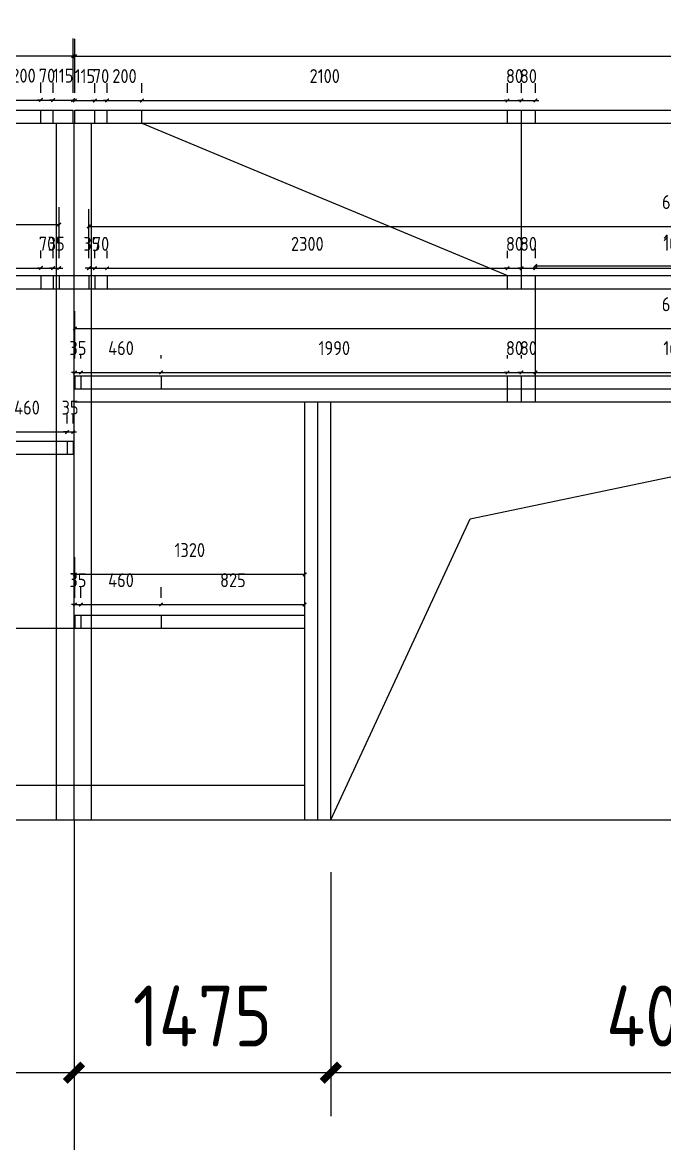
# Model space of a CAD drawing. Extents: x 533809 to 747315, y -17138 to 180511.
# Drawn here: x 576972 to 580660, y 67071 to 73509 of the extents above; entities that cross this region are included whole.
import ezdxf

# ---------------------------------------------------------------- set-up
doc = ezdxf.new("R2010")
doc.units = 0
doc.header["$LTSCALE"] = 1000
doc.header["$MEASUREMENT"] = 0
doc.layers.add('AXIS', color=3, linetype='Continuous')
doc.layers.add('DOTE', color=1, linetype='Continuous')
doc.styles.get("Standard").update_dxf_attribs({"font": 'gbenor.shx', "bigfont": 'gbcbig.shx'})
doc.dimstyles.get("Standard").update_dxf_attribs({"dimscale": 100, "dimtxt": 3.5, "dimasz": 1, "dimexe": 2.5, "dimexo": 3, "dimgap": 1.5, "dimtad": 1, "dimdec": 0, "dimzin": 0, "dimdsep": 46, "dimtxsty": 'Standard', "dimblk": 'ARCHTICK', "dimcen": 0.09, "dimadec": 0, "dimazin": 0, "dimtfac": 1, "dimtdec": 0, "dimtix": 1, "dimtmove": 2, "dimatfit": 3, "dimfxl": 1, "dimtolj": 1, "dimtzin": 0, "dimarcsym": 0})

# ---------------------------------------------------------------- blocks, each defined once
blk = doc.blocks.new('_ArchTick')
at = {"color": 0, "linetype": 'ByBlock', "const_width": 0.4}
blk.add_lwpolyline([(-0.5, -0.5), (0.5, 0.5)], dxfattribs=at)
blk = doc.blocks.new('*D2377')
at = {"layer": 'AXIS', "color": 3, "lineweight": -2}
for p, q in [((577267.9, 68630.3), (577267.9, 67228.9)), ((578742.9, 68630.3), (578742.9, 67228.9)), ((577267.9, 67478.9), (578742.9, 67478.9))]:
    blk.add_line(p, q, dxfattribs=at)
at = {"layer": 'Defpoints', "color": 0}
for p in [(577267.9, 68930.3), (578742.9, 68930.3), (578742.9, 67478.9)]:
    blk.add_point(p, dxfattribs=at)
at = {"layer": 'AXIS', "color": 3, "lineweight": -2, "xscale": 100, "yscale": 100, "zscale": 100, "rotation": 180}
blk.add_blockref('_ArchTick', (577267.9, 67478.9), dxfattribs=at)
at = {"layer": 'AXIS', "color": 3, "lineweight": -2, "xscale": 100, "yscale": 100, "zscale": 100}
blk.add_blockref('_ArchTick', (578742.9, 67478.9), dxfattribs=at)
at = {"layer": 'AXIS', "color": 0, "insert": (578005.4, 67803.9), "char_height": 350, "attachment_point": 5}
blk.add_mtext('\\A1;1475', dxfattribs=at)
blk = doc.blocks.new('*D2378')
at = {"layer": 'AXIS', "color": 3, "lineweight": -2}
for p, q in [((578742.9, 68630.3), (578742.9, 67228.9)), ((582742.9, 68630.3), (582742.9, 67228.9)), ((578742.9, 67478.9), (582742.9, 67478.9))]:
    blk.add_line(p, q, dxfattribs=at)
at = {"layer": 'Defpoints', "color": 0}
for p in [(578742.9, 68930.3), (582742.9, 68930.3), (582742.9, 67478.9)]:
    blk.add_point(p, dxfattribs=at)
at = {"layer": 'AXIS', "color": 3, "lineweight": -2, "xscale": 100, "yscale": 100, "zscale": 100, "rotation": 180}
blk.add_blockref('_ArchTick', (578742.9, 67478.9), dxfattribs=at)
at = {"layer": 'AXIS', "color": 3, "lineweight": -2, "xscale": 100, "yscale": 100, "zscale": 100}
blk.add_blockref('_ArchTick', (582742.9, 67478.9), dxfattribs=at)
at = {"layer": 'AXIS', "color": 0, "insert": (580742.9, 67803.9), "char_height": 350, "attachment_point": 5}
blk.add_mtext('\\A1;4000', dxfattribs=at)
blk = doc.blocks.new('*D2371')
at = {"layer": 'AXIS', "color": 3, "lineweight": -2}
for p, q in [((575717.9, 68630.3), (575717.9, 67228.9)), ((577267.9, 68630.3), (577267.9, 67228.9)), ((575717.9, 67478.9), (577267.9, 67478.9))]:
    blk.add_line(p, q, dxfattribs=at)
at = {"layer": 'Defpoints', "color": 0}
for p in [(575717.9, 68930.3), (577267.9, 68930.3), (577267.9, 67478.9)]:
    blk.add_point(p, dxfattribs=at)
at = {"layer": 'AXIS', "color": 3, "lineweight": -2, "xscale": 100, "yscale": 100, "zscale": 100, "rotation": 180}
blk.add_blockref('_ArchTick', (575717.9, 67478.9), dxfattribs=at)
at = {"layer": 'AXIS', "color": 3, "lineweight": -2, "xscale": 100, "yscale": 100, "zscale": 100}
blk.add_blockref('_ArchTick', (577267.9, 67478.9), dxfattribs=at)
at = {"layer": 'AXIS', "color": 0, "insert": (576492.9, 67803.9), "char_height": 350, "attachment_point": 5}
blk.add_mtext('\\A1;1550', dxfattribs=at)
blk = doc.blocks.new('*D2471')
at = {"color": 0, "lineweight": -2}
for p, q in [((576877.9, 73105.3), (576877.9, 73163.7)), ((577077.9, 73105.3), (577077.9, 73163.7)), ((576877.9, 73063.7), (576857.9, 73063.7)), ((576877.9, 73063.7), (577077.9, 73063.7)), ((577077.9, 73063.7), (577097.9, 73063.7))]:
    blk.add_line(p, q, dxfattribs=at)
at = {"layer": 'Defpoints', "color": 0}
for p in [(577077.9, 73063.7), (576877.9, 73005.3), (577077.9, 73005.3)]:
    blk.add_point(p, dxfattribs=at)
at = {"color": 0, "lineweight": -2, "xscale": 20, "yscale": 20, "zscale": 20}
blk.add_blockref('_ArchTick', (576877.9, 73063.7), dxfattribs=at)
at = {"color": 0, "lineweight": -2, "xscale": 20, "yscale": 20, "zscale": 20, "rotation": 180}
blk.add_blockref('_ArchTick', (577077.9, 73063.7), dxfattribs=at)
at = {"color": 0, "insert": (576977.9, 73203.7), "char_height": 80, "attachment_point": 5}
blk.add_mtext('\\A1;200', dxfattribs=at)
blk = doc.blocks.new('*D2472')
at = {"color": 0, "lineweight": -2}
for p, q in [((577077.9, 73105.3), (577077.9, 73163.7)), ((577147.9, 73105.3), (577147.9, 73163.7)), ((577077.9, 73063.7), (577057.9, 73063.7)), ((577077.9, 73063.7), (577147.9, 73063.7)), ((577147.9, 73063.7), (577167.9, 73063.7))]:
    blk.add_line(p, q, dxfattribs=at)
at = {"layer": 'Defpoints', "color": 0}
for p in [(577147.9, 73063.7), (577077.9, 73005.3), (577147.9, 73005.3)]:
    blk.add_point(p, dxfattribs=at)
at = {"color": 0, "lineweight": -2, "xscale": 20, "yscale": 20, "zscale": 20}
blk.add_blockref('_ArchTick', (577077.9, 73063.7), dxfattribs=at)
at = {"color": 0, "lineweight": -2, "xscale": 20, "yscale": 20, "zscale": 20, "rotation": 180}
blk.add_blockref('_ArchTick', (577147.9, 73063.7), dxfattribs=at)
at = {"color": 0, "insert": (577112.9, 73203.7), "char_height": 80, "attachment_point": 5}
blk.add_mtext('\\A1;70', dxfattribs=at)
blk = doc.blocks.new('*D2473')
at = {"color": 0, "lineweight": -2}
for p, q in [((577147.9, 73105.3), (577147.9, 73163.7)), ((577262.9, 73105.3), (577262.9, 73163.7)), ((577147.9, 73063.7), (577127.9, 73063.7)), ((577147.9, 73063.7), (577262.9, 73063.7)), ((577262.9, 73063.7), (577282.9, 73063.7))]:
    blk.add_line(p, q, dxfattribs=at)
at = {"layer": 'Defpoints', "color": 0}
for p in [(577262.9, 73063.7), (577147.9, 73005.3), (577262.9, 73005.3)]:
    blk.add_point(p, dxfattribs=at)
at = {"color": 0, "lineweight": -2, "xscale": 20, "yscale": 20, "zscale": 20}
blk.add_blockref('_ArchTick', (577147.9, 73063.7), dxfattribs=at)
at = {"color": 0, "lineweight": -2, "xscale": 20, "yscale": 20, "zscale": 20, "rotation": 180}
blk.add_blockref('_ArchTick', (577262.9, 73063.7), dxfattribs=at)
at = {"color": 0, "insert": (577205.4, 73203.7), "char_height": 80, "attachment_point": 5}
blk.add_mtext('\\A1;115', dxfattribs=at)
blk = doc.blocks.new('*D2474')
at = {"color": 0, "lineweight": -2}
for p, q in [((569172.9, 73105.3), (569172.9, 73416.8)), ((577262.9, 73105.3), (577262.9, 73416.8)), ((569172.9, 73316.8), (577262.9, 73316.8))]:
    blk.add_line(p, q, dxfattribs=at)
at = {"layer": 'Defpoints', "color": 0}
for p in [(577262.9, 73316.8), (569172.9, 73005.3), (577262.9, 73005.3)]:
    blk.add_point(p, dxfattribs=at)
at = {"color": 0, "lineweight": -2, "xscale": 20, "yscale": 20, "zscale": 20, "rotation": 180}
blk.add_blockref('_ArchTick', (569172.9, 73316.8), dxfattribs=at)
at = {"color": 0, "lineweight": -2, "xscale": 20, "yscale": 20, "zscale": 20}
blk.add_blockref('_ArchTick', (577262.9, 73316.8), dxfattribs=at)
at = {"color": 0, "insert": (573217.9, 73456.8), "char_height": 80, "attachment_point": 5}
blk.add_mtext('\\A1;8090', dxfattribs=at)
blk = doc.blocks.new('*D2483')
at = {"color": 0, "lineweight": -2}
for p, q in [((574477.9, 72155.3), (574477.9, 72198.9)), ((577077.9, 72155.3), (577077.9, 72198.9)), ((574477.9, 72098.9), (577077.9, 72098.9))]:
    blk.add_line(p, q, dxfattribs=at)
at = {"layer": 'Defpoints', "color": 0}
for p in [(574477.9, 72055.3), (577077.9, 72098.9), (577077.9, 72055.3)]:
    blk.add_point(p, dxfattribs=at)
at = {"color": 0, "lineweight": -2, "xscale": 20, "yscale": 20, "zscale": 20, "rotation": 180}
blk.add_blockref('_ArchTick', (574477.9, 72098.9), dxfattribs=at)
at = {"color": 0, "lineweight": -2, "xscale": 20, "yscale": 20, "zscale": 20}
blk.add_blockref('_ArchTick', (577077.9, 72098.9), dxfattribs=at)
at = {"color": 0, "insert": (575777.9, 72238.9), "char_height": 80, "attachment_point": 5}
blk.add_mtext('\\A1;2600', dxfattribs=at)
blk = doc.blocks.new('*D2484')
at = {"color": 0, "lineweight": -2}
for p, q in [((577077.9, 72155.3), (577077.9, 72198.9)), ((577147.9, 72155.3), (577147.9, 72198.9)), ((577077.9, 72098.9), (577057.9, 72098.9)), ((577077.9, 72098.9), (577147.9, 72098.9)), ((577147.9, 72098.9), (577167.9, 72098.9))]:
    blk.add_line(p, q, dxfattribs=at)
at = {"layer": 'Defpoints', "color": 0}
for p in [(577077.9, 72055.3), (577147.9, 72098.9), (577147.9, 72055.3)]:
    blk.add_point(p, dxfattribs=at)
at = {"color": 0, "lineweight": -2, "xscale": 20, "yscale": 20, "zscale": 20}
blk.add_blockref('_ArchTick', (577077.9, 72098.9), dxfattribs=at)
at = {"color": 0, "lineweight": -2, "xscale": 20, "yscale": 20, "zscale": 20, "rotation": 180}
blk.add_blockref('_ArchTick', (577147.9, 72098.9), dxfattribs=at)
at = {"color": 0, "insert": (577112.9, 72238.9), "char_height": 80, "attachment_point": 5}
blk.add_mtext('\\A1;70', dxfattribs=at)
blk = doc.blocks.new('*D2485')
at = {"color": 0, "lineweight": -2}
for p, q in [((577147.9, 72155.3), (577147.9, 72198.9)), ((577182.9, 72155.3), (577182.9, 72198.9)), ((577147.9, 72098.9), (577127.9, 72098.9)), ((577147.9, 72098.9), (577182.9, 72098.9)), ((577182.9, 72098.9), (577202.9, 72098.9))]:
    blk.add_line(p, q, dxfattribs=at)
at = {"layer": 'Defpoints', "color": 0}
for p in [(577147.9, 72055.3), (577182.9, 72098.9), (577182.9, 72055.3)]:
    blk.add_point(p, dxfattribs=at)
at = {"color": 0, "lineweight": -2, "xscale": 20, "yscale": 20, "zscale": 20}
blk.add_blockref('_ArchTick', (577147.9, 72098.9), dxfattribs=at)
at = {"color": 0, "lineweight": -2, "xscale": 20, "yscale": 20, "zscale": 20, "rotation": 180}
blk.add_blockref('_ArchTick', (577182.9, 72098.9), dxfattribs=at)
at = {"color": 0, "insert": (577165.4, 72238.9), "char_height": 80, "attachment_point": 5}
blk.add_mtext('\\A1;35', dxfattribs=at)
blk = doc.blocks.new('*D2486')
at = {"color": 0, "lineweight": -2}
for p, q in [((569252.9, 72155.3), (569252.9, 72448.5)), ((577182.9, 72155.3), (577182.9, 72448.5)), ((569252.9, 72348.5), (577182.9, 72348.5))]:
    blk.add_line(p, q, dxfattribs=at)
at = {"layer": 'Defpoints', "color": 0}
for p in [(577182.9, 72348.5), (569252.9, 72055.3), (577182.9, 72055.3)]:
    blk.add_point(p, dxfattribs=at)
at = {"color": 0, "lineweight": -2, "xscale": 20, "yscale": 20, "zscale": 20, "rotation": 180}
blk.add_blockref('_ArchTick', (569252.9, 72348.5), dxfattribs=at)
at = {"color": 0, "lineweight": -2, "xscale": 20, "yscale": 20, "zscale": 20}
blk.add_blockref('_ArchTick', (577182.9, 72348.5), dxfattribs=at)
at = {"color": 0, "insert": (573217.9, 72488.5), "char_height": 80, "attachment_point": 5}
blk.add_mtext('\\A1;7930', dxfattribs=at)
blk = doc.blocks.new('*D2496')
at = {"color": 0, "lineweight": -2}
for p, q in [((576767.9, 71205.3), (576767.9, 71257.6)), ((577227.9, 71205.3), (577227.9, 71257.6)), ((576767.9, 71157.6), (577227.9, 71157.6))]:
    blk.add_line(p, q, dxfattribs=at)
at = {"layer": 'Defpoints', "color": 0}
for p in [(577227.9, 71157.6), (576767.9, 71105.3), (577227.9, 71105.3)]:
    blk.add_point(p, dxfattribs=at)
at = {"color": 0, "lineweight": -2, "xscale": 20, "yscale": 20, "zscale": 20, "rotation": 180}
blk.add_blockref('_ArchTick', (576767.9, 71157.6), dxfattribs=at)
at = {"color": 0, "lineweight": -2, "xscale": 20, "yscale": 20, "zscale": 20}
blk.add_blockref('_ArchTick', (577227.9, 71157.6), dxfattribs=at)
at = {"color": 0, "insert": (576997.9, 71297.6), "char_height": 80, "attachment_point": 5}
blk.add_mtext('\\A1;460', dxfattribs=at)
blk = doc.blocks.new('*D2497')
at = {"color": 0, "lineweight": -2}
for p, q in [((577227.9, 71205.3), (577227.9, 71257.6)), ((577262.9, 71205.3), (577262.9, 71257.6)), ((577227.9, 71157.6), (577207.9, 71157.6)), ((577227.9, 71157.6), (577262.9, 71157.6)), ((577262.9, 71157.6), (577282.9, 71157.6))]:
    blk.add_line(p, q, dxfattribs=at)
at = {"layer": 'Defpoints', "color": 0}
for p in [(577262.9, 71157.6), (577227.9, 71105.3), (577262.9, 71105.3)]:
    blk.add_point(p, dxfattribs=at)
at = {"color": 0, "lineweight": -2, "xscale": 20, "yscale": 20, "zscale": 20}
blk.add_blockref('_ArchTick', (577227.9, 71157.6), dxfattribs=at)
at = {"color": 0, "lineweight": -2, "xscale": 20, "yscale": 20, "zscale": 20, "rotation": 180}
blk.add_blockref('_ArchTick', (577262.9, 71157.6), dxfattribs=at)
at = {"color": 0, "insert": (577245.4, 71297.6), "char_height": 80, "attachment_point": 5}
blk.add_mtext('\\A1;35', dxfattribs=at)
blk = doc.blocks.new('*D2500')
at = {"color": 0, "lineweight": -2}
for p, q in [((577272.9, 73105.3), (577272.9, 73161.2)), ((577387.9, 73105.3), (577387.9, 73161.2)), ((577272.9, 73061.2), (577252.9, 73061.2)), ((577272.9, 73061.2), (577387.9, 73061.2)), ((577387.9, 73061.2), (577407.9, 73061.2))]:
    blk.add_line(p, q, dxfattribs=at)
at = {"layer": 'Defpoints', "color": 0}
for p in [(577387.9, 73061.2), (577272.9, 73005.3), (577387.9, 73005.3)]:
    blk.add_point(p, dxfattribs=at)
at = {"color": 0, "lineweight": -2, "xscale": 20, "yscale": 20, "zscale": 20}
blk.add_blockref('_ArchTick', (577272.9, 73061.2), dxfattribs=at)
at = {"color": 0, "lineweight": -2, "xscale": 20, "yscale": 20, "zscale": 20, "rotation": 180}
blk.add_blockref('_ArchTick', (577387.9, 73061.2), dxfattribs=at)
at = {"color": 0, "insert": (577330.4, 73201.2), "char_height": 80, "attachment_point": 5}
blk.add_mtext('\\A1;115', dxfattribs=at)
blk = doc.blocks.new('*D2501')
at = {"color": 0, "lineweight": -2}
for p, q in [((577387.9, 73105.3), (577387.9, 73161.2)), ((577457.9, 73105.3), (577457.9, 73161.2)), ((577387.9, 73061.2), (577367.9, 73061.2)), ((577387.9, 73061.2), (577457.9, 73061.2)), ((577457.9, 73061.2), (577477.9, 73061.2))]:
    blk.add_line(p, q, dxfattribs=at)
at = {"layer": 'Defpoints', "color": 0}
for p in [(577457.9, 73061.2), (577387.9, 73005.3), (577457.9, 73005.3)]:
    blk.add_point(p, dxfattribs=at)
at = {"color": 0, "lineweight": -2, "xscale": 20, "yscale": 20, "zscale": 20}
blk.add_blockref('_ArchTick', (577387.9, 73061.2), dxfattribs=at)
at = {"color": 0, "lineweight": -2, "xscale": 20, "yscale": 20, "zscale": 20, "rotation": 180}
blk.add_blockref('_ArchTick', (577457.9, 73061.2), dxfattribs=at)
at = {"color": 0, "insert": (577422.9, 73201.2), "char_height": 80, "attachment_point": 5}
blk.add_mtext('\\A1;70', dxfattribs=at)
blk = doc.blocks.new('*D2502')
at = {"color": 0, "lineweight": -2}
for p, q in [((577457.9, 73105.3), (577457.9, 73161.2)), ((577657.9, 73105.3), (577657.9, 73161.2)), ((577457.9, 73061.2), (577437.9, 73061.2)), ((577457.9, 73061.2), (577657.9, 73061.2)), ((577657.9, 73061.2), (577677.9, 73061.2))]:
    blk.add_line(p, q, dxfattribs=at)
at = {"layer": 'Defpoints', "color": 0}
for p in [(577657.9, 73061.2), (577457.9, 73005.3), (577657.9, 73005.3)]:
    blk.add_point(p, dxfattribs=at)
at = {"color": 0, "lineweight": -2, "xscale": 20, "yscale": 20, "zscale": 20}
blk.add_blockref('_ArchTick', (577457.9, 73061.2), dxfattribs=at)
at = {"color": 0, "lineweight": -2, "xscale": 20, "yscale": 20, "zscale": 20, "rotation": 180}
blk.add_blockref('_ArchTick', (577657.9, 73061.2), dxfattribs=at)
at = {"color": 0, "insert": (577557.9, 73201.2), "char_height": 80, "attachment_point": 5}
blk.add_mtext('\\A1;200', dxfattribs=at)
blk = doc.blocks.new('*D2503')
at = {"color": 0, "lineweight": -2}
for p, q in [((577657.9, 73105.3), (577657.9, 73161.2)), ((579757.9, 73105.3), (579757.9, 73161.2)), ((577657.9, 73061.2), (579757.9, 73061.2))]:
    blk.add_line(p, q, dxfattribs=at)
at = {"layer": 'Defpoints', "color": 0}
for p in [(579757.9, 73061.2), (577657.9, 73005.3), (579757.9, 73005.3)]:
    blk.add_point(p, dxfattribs=at)
at = {"color": 0, "lineweight": -2, "xscale": 20, "yscale": 20, "zscale": 20, "rotation": 180}
blk.add_blockref('_ArchTick', (577657.9, 73061.2), dxfattribs=at)
at = {"color": 0, "lineweight": -2, "xscale": 20, "yscale": 20, "zscale": 20}
blk.add_blockref('_ArchTick', (579757.9, 73061.2), dxfattribs=at)
at = {"color": 0, "insert": (578707.9, 73201.2), "char_height": 80, "attachment_point": 5}
blk.add_mtext('\\A1;2100', dxfattribs=at)
blk = doc.blocks.new('*D2504')
at = {"color": 0, "lineweight": -2}
for p, q in [((579757.9, 73105.3), (579757.9, 73161.2)), ((579837.9, 73105.3), (579837.9, 73161.2)), ((579757.9, 73061.2), (579737.9, 73061.2)), ((579757.9, 73061.2), (579837.9, 73061.2)), ((579837.9, 73061.2), (579857.9, 73061.2))]:
    blk.add_line(p, q, dxfattribs=at)
at = {"layer": 'Defpoints', "color": 0}
for p in [(579837.9, 73061.2), (579757.9, 73005.3), (579837.9, 73005.3)]:
    blk.add_point(p, dxfattribs=at)
at = {"color": 0, "lineweight": -2, "xscale": 20, "yscale": 20, "zscale": 20}
blk.add_blockref('_ArchTick', (579757.9, 73061.2), dxfattribs=at)
at = {"color": 0, "lineweight": -2, "xscale": 20, "yscale": 20, "zscale": 20, "rotation": 180}
blk.add_blockref('_ArchTick', (579837.9, 73061.2), dxfattribs=at)
at = {"color": 0, "insert": (579797.9, 73201.2), "char_height": 80, "attachment_point": 5}
blk.add_mtext('\\A1;80', dxfattribs=at)
blk = doc.blocks.new('*D2505')
at = {"color": 0, "lineweight": -2}
for p, q in [((579837.9, 73105.3), (579837.9, 73161.2)), ((579917.9, 73105.3), (579917.9, 73161.2)), ((579837.9, 73061.2), (579817.9, 73061.2)), ((579837.9, 73061.2), (579917.9, 73061.2)), ((579917.9, 73061.2), (579937.9, 73061.2))]:
    blk.add_line(p, q, dxfattribs=at)
at = {"layer": 'Defpoints', "color": 0}
for p in [(579917.9, 73061.2), (579837.9, 73005.3), (579917.9, 73005.3)]:
    blk.add_point(p, dxfattribs=at)
at = {"color": 0, "lineweight": -2, "xscale": 20, "yscale": 20, "zscale": 20}
blk.add_blockref('_ArchTick', (579837.9, 73061.2), dxfattribs=at)
at = {"color": 0, "lineweight": -2, "xscale": 20, "yscale": 20, "zscale": 20, "rotation": 180}
blk.add_blockref('_ArchTick', (579917.9, 73061.2), dxfattribs=at)
at = {"color": 0, "insert": (579877.9, 73201.2), "char_height": 80, "attachment_point": 5}
blk.add_mtext('\\A1;80', dxfattribs=at)
blk = doc.blocks.new('*D2506')
at = {"color": 0, "lineweight": -2}
for p, q in [((581567.9, 72905.3), (581567.9, 72011.2)), ((579917.9, 72155.3), (579917.9, 72211.2)), ((579917.9, 72111.2), (581567.9, 72111.2))]:
    blk.add_line(p, q, dxfattribs=at)
at = {"layer": 'Defpoints', "color": 0}
for p in [(581567.9, 73005.3), (581567.9, 72111.2), (579917.9, 72055.3)]:
    blk.add_point(p, dxfattribs=at)
at = {"color": 0, "lineweight": -2, "xscale": 20, "yscale": 20, "zscale": 20, "rotation": 180}
blk.add_blockref('_ArchTick', (579917.9, 72111.2), dxfattribs=at)
at = {"color": 0, "lineweight": -2, "xscale": 20, "yscale": 20, "zscale": 20}
blk.add_blockref('_ArchTick', (581567.9, 72111.2), dxfattribs=at)
at = {"color": 0, "insert": (580742.9, 72251.2), "char_height": 80, "attachment_point": 5}
blk.add_mtext('\\A1;1650', dxfattribs=at)
blk = doc.blocks.new('*D2513')
at = {"color": 0, "lineweight": -2}
for p, q in [((577272.9, 73105.3), (577272.9, 73414.9)), ((584317.9, 73105.3), (584317.9, 73414.9)), ((577272.9, 73314.9), (584317.9, 73314.9))]:
    blk.add_line(p, q, dxfattribs=at)
at = {"layer": 'Defpoints', "color": 0}
for p in [(584317.9, 73314.9), (577272.9, 73005.3), (584317.9, 73005.3)]:
    blk.add_point(p, dxfattribs=at)
at = {"color": 0, "lineweight": -2, "xscale": 20, "yscale": 20, "zscale": 20, "rotation": 180}
blk.add_blockref('_ArchTick', (577272.9, 73314.9), dxfattribs=at)
at = {"color": 0, "lineweight": -2, "xscale": 20, "yscale": 20, "zscale": 20}
blk.add_blockref('_ArchTick', (584317.9, 73314.9), dxfattribs=at)
at = {"color": 0, "insert": (580795.4, 73454.9), "char_height": 80, "attachment_point": 5}
blk.add_mtext('\\A1;7045', dxfattribs=at)
blk = doc.blocks.new('*D2514')
at = {"color": 0, "lineweight": -2}
for p, q in [((577352.9, 72155.3), (577352.9, 72197.7)), ((577387.9, 72155.3), (577387.9, 72197.7)), ((577352.9, 72097.7), (577332.9, 72097.7)), ((577352.9, 72097.7), (577387.9, 72097.7)), ((577387.9, 72097.7), (577407.9, 72097.7))]:
    blk.add_line(p, q, dxfattribs=at)
at = {"layer": 'Defpoints', "color": 0}
for p in [(577352.9, 72055.3), (577387.9, 72097.7), (577387.9, 72055.3)]:
    blk.add_point(p, dxfattribs=at)
at = {"color": 0, "lineweight": -2, "xscale": 20, "yscale": 20, "zscale": 20}
blk.add_blockref('_ArchTick', (577352.9, 72097.7), dxfattribs=at)
at = {"color": 0, "lineweight": -2, "xscale": 20, "yscale": 20, "zscale": 20, "rotation": 180}
blk.add_blockref('_ArchTick', (577387.9, 72097.7), dxfattribs=at)
at = {"color": 0, "insert": (577370.4, 72237.7), "char_height": 80, "attachment_point": 5}
blk.add_mtext('\\A1;35', dxfattribs=at)
blk = doc.blocks.new('*D2515')
at = {"color": 0, "lineweight": -2}
for p, q in [((577387.9, 72155.3), (577387.9, 72197.7)), ((577457.9, 72155.3), (577457.9, 72197.7)), ((577387.9, 72097.7), (577367.9, 72097.7)), ((577387.9, 72097.7), (577457.9, 72097.7)), ((577457.9, 72097.7), (577477.9, 72097.7))]:
    blk.add_line(p, q, dxfattribs=at)
at = {"layer": 'Defpoints', "color": 0}
for p in [(577387.9, 72055.3), (577457.9, 72097.7), (577457.9, 72055.3)]:
    blk.add_point(p, dxfattribs=at)
at = {"color": 0, "lineweight": -2, "xscale": 20, "yscale": 20, "zscale": 20}
blk.add_blockref('_ArchTick', (577387.9, 72097.7), dxfattribs=at)
at = {"color": 0, "lineweight": -2, "xscale": 20, "yscale": 20, "zscale": 20, "rotation": 180}
blk.add_blockref('_ArchTick', (577457.9, 72097.7), dxfattribs=at)
at = {"color": 0, "insert": (577422.9, 72237.7), "char_height": 80, "attachment_point": 5}
blk.add_mtext('\\A1;70', dxfattribs=at)
blk = doc.blocks.new('*D2516')
at = {"color": 0, "lineweight": -2}
for p, q in [((577457.9, 72155.3), (577457.9, 72197.7)), ((579757.9, 72155.3), (579757.9, 72197.7)), ((577457.9, 72097.7), (579757.9, 72097.7))]:
    blk.add_line(p, q, dxfattribs=at)
at = {"layer": 'Defpoints', "color": 0}
for p in [(577457.9, 72055.3), (579757.9, 72097.7), (579757.9, 72055.3)]:
    blk.add_point(p, dxfattribs=at)
at = {"color": 0, "lineweight": -2, "xscale": 20, "yscale": 20, "zscale": 20, "rotation": 180}
blk.add_blockref('_ArchTick', (577457.9, 72097.7), dxfattribs=at)
at = {"color": 0, "lineweight": -2, "xscale": 20, "yscale": 20, "zscale": 20}
blk.add_blockref('_ArchTick', (579757.9, 72097.7), dxfattribs=at)
at = {"color": 0, "insert": (578607.9, 72237.7), "char_height": 80, "attachment_point": 5}
blk.add_mtext('\\A1;2300', dxfattribs=at)
blk = doc.blocks.new('*D2517')
at = {"color": 0, "lineweight": -2}
for p, q in [((579757.9, 72155.3), (579757.9, 72197.7)), ((579837.9, 72155.3), (579837.9, 72197.7)), ((579757.9, 72097.7), (579737.9, 72097.7)), ((579757.9, 72097.7), (579837.9, 72097.7)), ((579837.9, 72097.7), (579857.9, 72097.7))]:
    blk.add_line(p, q, dxfattribs=at)
at = {"layer": 'Defpoints', "color": 0}
for p in [(579757.9, 72055.3), (579837.9, 72097.7), (579837.9, 72055.3)]:
    blk.add_point(p, dxfattribs=at)
at = {"color": 0, "lineweight": -2, "xscale": 20, "yscale": 20, "zscale": 20}
blk.add_blockref('_ArchTick', (579757.9, 72097.7), dxfattribs=at)
at = {"color": 0, "lineweight": -2, "xscale": 20, "yscale": 20, "zscale": 20, "rotation": 180}
blk.add_blockref('_ArchTick', (579837.9, 72097.7), dxfattribs=at)
at = {"color": 0, "insert": (579797.9, 72237.7), "char_height": 80, "attachment_point": 5}
blk.add_mtext('\\A1;80', dxfattribs=at)
blk = doc.blocks.new('*D2518')
at = {"color": 0, "lineweight": -2}
for p, q in [((579837.9, 72155.3), (579837.9, 72197.7)), ((579917.9, 72155.3), (579917.9, 72197.7)), ((579837.9, 72097.7), (579817.9, 72097.7)), ((579837.9, 72097.7), (579917.9, 72097.7)), ((579917.9, 72097.7), (579937.9, 72097.7))]:
    blk.add_line(p, q, dxfattribs=at)
at = {"layer": 'Defpoints', "color": 0}
for p in [(579837.9, 72055.3), (579917.9, 72097.7), (579917.9, 72055.3)]:
    blk.add_point(p, dxfattribs=at)
at = {"color": 0, "lineweight": -2, "xscale": 20, "yscale": 20, "zscale": 20}
blk.add_blockref('_ArchTick', (579837.9, 72097.7), dxfattribs=at)
at = {"color": 0, "lineweight": -2, "xscale": 20, "yscale": 20, "zscale": 20, "rotation": 180}
blk.add_blockref('_ArchTick', (579917.9, 72097.7), dxfattribs=at)
at = {"color": 0, "insert": (579877.9, 72237.7), "char_height": 80, "attachment_point": 5}
blk.add_mtext('\\A1;80', dxfattribs=at)
blk = doc.blocks.new('*D2519')
at = {"color": 0, "lineweight": -2}
for p, q in [((579917.9, 72155.3), (579917.9, 72197.7)), ((581567.9, 72155.3), (581567.9, 72197.7)), ((579917.9, 72097.7), (581567.9, 72097.7))]:
    blk.add_line(p, q, dxfattribs=at)
at = {"layer": 'Defpoints', "color": 0}
for p in [(579917.9, 72055.3), (581567.9, 72097.7), (581567.9, 72055.3)]:
    blk.add_point(p, dxfattribs=at)
at = {"color": 0, "lineweight": -2, "xscale": 20, "yscale": 20, "zscale": 20, "rotation": 180}
blk.add_blockref('_ArchTick', (579917.9, 72097.7), dxfattribs=at)
at = {"color": 0, "lineweight": -2, "xscale": 20, "yscale": 20, "zscale": 20}
blk.add_blockref('_ArchTick', (581567.9, 72097.7), dxfattribs=at)
at = {"color": 0, "insert": (580742.9, 72237.7), "char_height": 80, "attachment_point": 5}
blk.add_mtext('\\A1;1650', dxfattribs=at)
blk = doc.blocks.new('*D2525')
at = {"color": 0, "lineweight": -2}
for p, q in [((577272.9, 71580.3), (577272.9, 71599.3)), ((577307.9, 71580.3), (577307.9, 71599.3)), ((577272.9, 71499.3), (577252.9, 71499.3)), ((577272.9, 71499.3), (577307.9, 71499.3)), ((577307.9, 71499.3), (577327.9, 71499.3))]:
    blk.add_line(p, q, dxfattribs=at)
at = {"layer": 'Defpoints', "color": 0}
for p in [(577272.9, 71480.3), (577307.9, 71499.3), (577307.9, 71480.3)]:
    blk.add_point(p, dxfattribs=at)
at = {"color": 0, "lineweight": -2, "xscale": 20, "yscale": 20, "zscale": 20}
blk.add_blockref('_ArchTick', (577272.9, 71499.3), dxfattribs=at)
at = {"color": 0, "lineweight": -2, "xscale": 20, "yscale": 20, "zscale": 20, "rotation": 180}
blk.add_blockref('_ArchTick', (577307.9, 71499.3), dxfattribs=at)
at = {"color": 0, "insert": (577290.4, 71639.3), "char_height": 80, "attachment_point": 5}
blk.add_mtext('\\A1;35', dxfattribs=at)
blk = doc.blocks.new('*D2526')
at = {"color": 0, "lineweight": -2}
for p, q in [((577767.9, 71580.3), (577767.9, 71599.3)), ((579757.9, 71580.3), (579757.9, 71599.3)), ((577767.9, 71499.3), (579757.9, 71499.3))]:
    blk.add_line(p, q, dxfattribs=at)
at = {"layer": 'Defpoints', "color": 0}
for p in [(577767.9, 71480.3), (579757.9, 71499.3), (579757.9, 71480.3)]:
    blk.add_point(p, dxfattribs=at)
at = {"color": 0, "lineweight": -2, "xscale": 20, "yscale": 20, "zscale": 20, "rotation": 180}
blk.add_blockref('_ArchTick', (577767.9, 71499.3), dxfattribs=at)
at = {"color": 0, "lineweight": -2, "xscale": 20, "yscale": 20, "zscale": 20}
blk.add_blockref('_ArchTick', (579757.9, 71499.3), dxfattribs=at)
at = {"color": 0, "insert": (578762.9, 71639.3), "char_height": 80, "attachment_point": 5}
blk.add_mtext('\\A1;1990', dxfattribs=at)
blk = doc.blocks.new('*D2527')
at = {"color": 0, "lineweight": -2}
for p, q in [((579757.9, 71580.3), (579757.9, 71599.3)), ((579837.9, 71580.3), (579837.9, 71599.3)), ((579757.9, 71499.3), (579737.9, 71499.3)), ((579757.9, 71499.3), (579837.9, 71499.3)), ((579837.9, 71499.3), (579857.9, 71499.3))]:
    blk.add_line(p, q, dxfattribs=at)
at = {"layer": 'Defpoints', "color": 0}
for p in [(579757.9, 71480.3), (579837.9, 71499.3), (579837.9, 71480.3)]:
    blk.add_point(p, dxfattribs=at)
at = {"color": 0, "lineweight": -2, "xscale": 20, "yscale": 20, "zscale": 20}
blk.add_blockref('_ArchTick', (579757.9, 71499.3), dxfattribs=at)
at = {"color": 0, "lineweight": -2, "xscale": 20, "yscale": 20, "zscale": 20, "rotation": 180}
blk.add_blockref('_ArchTick', (579837.9, 71499.3), dxfattribs=at)
at = {"color": 0, "insert": (579797.9, 71639.3), "char_height": 80, "attachment_point": 5}
blk.add_mtext('\\A1;80', dxfattribs=at)
blk = doc.blocks.new('*D2528')
at = {"color": 0, "lineweight": -2}
for p, q in [((579837.9, 71580.3), (579837.9, 71599.3)), ((579917.9, 71580.3), (579917.9, 71599.3)), ((579837.9, 71499.3), (579817.9, 71499.3)), ((579837.9, 71499.3), (579917.9, 71499.3)), ((579917.9, 71499.3), (579937.9, 71499.3))]:
    blk.add_line(p, q, dxfattribs=at)
at = {"layer": 'Defpoints', "color": 0}
for p in [(579837.9, 71480.3), (579917.9, 71499.3), (579917.9, 71480.3)]:
    blk.add_point(p, dxfattribs=at)
at = {"color": 0, "lineweight": -2, "xscale": 20, "yscale": 20, "zscale": 20}
blk.add_blockref('_ArchTick', (579837.9, 71499.3), dxfattribs=at)
at = {"color": 0, "lineweight": -2, "xscale": 20, "yscale": 20, "zscale": 20, "rotation": 180}
blk.add_blockref('_ArchTick', (579917.9, 71499.3), dxfattribs=at)
at = {"color": 0, "insert": (579877.9, 71639.3), "char_height": 80, "attachment_point": 5}
blk.add_mtext('\\A1;80', dxfattribs=at)
blk = doc.blocks.new('*D2529')
at = {"color": 0, "lineweight": -2}
for p, q in [((579917.9, 71580.3), (579917.9, 71599.3)), ((581567.9, 71580.3), (581567.9, 71599.3)), ((579917.9, 71499.3), (581567.9, 71499.3))]:
    blk.add_line(p, q, dxfattribs=at)
at = {"layer": 'Defpoints', "color": 0}
for p in [(579917.9, 71480.3), (581567.9, 71499.3), (581567.9, 71480.3)]:
    blk.add_point(p, dxfattribs=at)
at = {"color": 0, "lineweight": -2, "xscale": 20, "yscale": 20, "zscale": 20, "rotation": 180}
blk.add_blockref('_ArchTick', (579917.9, 71499.3), dxfattribs=at)
at = {"color": 0, "lineweight": -2, "xscale": 20, "yscale": 20, "zscale": 20}
blk.add_blockref('_ArchTick', (581567.9, 71499.3), dxfattribs=at)
at = {"color": 0, "insert": (580742.9, 71639.3), "char_height": 80, "attachment_point": 5}
blk.add_mtext('\\A1;1650', dxfattribs=at)
blk = doc.blocks.new('*D2535')
at = {"color": 0, "lineweight": -2}
for p, q in [((577307.9, 71580.3), (577307.9, 71599.3)), ((577767.9, 71580.3), (577767.9, 71599.3)), ((577307.9, 71499.3), (577767.9, 71499.3))]:
    blk.add_line(p, q, dxfattribs=at)
at = {"layer": 'Defpoints', "color": 0}
for p in [(577307.9, 71480.3), (577767.9, 71499.3), (577767.9, 71480.3)]:
    blk.add_point(p, dxfattribs=at)
at = {"color": 0, "lineweight": -2, "xscale": 20, "yscale": 20, "zscale": 20, "rotation": 180}
blk.add_blockref('_ArchTick', (577307.9, 71499.3), dxfattribs=at)
at = {"color": 0, "lineweight": -2, "xscale": 20, "yscale": 20, "zscale": 20}
blk.add_blockref('_ArchTick', (577767.9, 71499.3), dxfattribs=at)
at = {"color": 0, "insert": (577537.9, 71639.3), "char_height": 80, "attachment_point": 5}
blk.add_mtext('\\A1;460', dxfattribs=at)
blk = doc.blocks.new('*D2950')
at = {"color": 0, "lineweight": -2}
for p, q in [((577272.9, 71580.3), (577272.9, 71850.9)), ((584212.9, 71580.3), (584212.9, 71850.9)), ((577272.9, 71750.9), (584212.9, 71750.9))]:
    blk.add_line(p, q, dxfattribs=at)
at = {"layer": 'Defpoints', "color": 0}
for p in [(584212.9, 71750.9), (577272.9, 71480.3), (584212.9, 71480.3)]:
    blk.add_point(p, dxfattribs=at)
at = {"color": 0, "lineweight": -2, "xscale": 20, "yscale": 20, "zscale": 20, "rotation": 180}
blk.add_blockref('_ArchTick', (577272.9, 71750.9), dxfattribs=at)
at = {"color": 0, "lineweight": -2, "xscale": 20, "yscale": 20, "zscale": 20}
blk.add_blockref('_ArchTick', (584212.9, 71750.9), dxfattribs=at)
at = {"color": 0, "insert": (580742.9, 71890.9), "char_height": 80, "attachment_point": 5}
blk.add_mtext('\\A1;6940', dxfattribs=at)
blk = doc.blocks.new('*D2951')
at = {"color": 0, "lineweight": -2}
for p, q in [((577352.9, 72155.3), (577352.9, 72437.8)), ((584132.9, 72155.3), (584132.9, 72437.8)), ((577352.9, 72337.8), (584132.9, 72337.8))]:
    blk.add_line(p, q, dxfattribs=at)
at = {"layer": 'Defpoints', "color": 0}
for p in [(584132.9, 72337.8), (577352.9, 72055.3), (584132.9, 72055.3)]:
    blk.add_point(p, dxfattribs=at)
at = {"color": 0, "lineweight": -2, "xscale": 20, "yscale": 20, "zscale": 20, "rotation": 180}
blk.add_blockref('_ArchTick', (577352.9, 72337.8), dxfattribs=at)
at = {"color": 0, "lineweight": -2, "xscale": 20, "yscale": 20, "zscale": 20}
blk.add_blockref('_ArchTick', (584132.9, 72337.8), dxfattribs=at)
at = {"color": 0, "insert": (580742.9, 72477.8), "char_height": 80, "attachment_point": 5}
blk.add_mtext('\\A1;6780', dxfattribs=at)
blk = doc.blocks.new('*D2953')
at = {"color": 0, "lineweight": -2}
for p, q in [((577272.9, 70205.3), (577272.9, 70439.4)), ((578592.9, 70205.3), (578592.9, 70439.4)), ((578592.9, 70339.4), (577272.9, 70339.4))]:
    blk.add_line(p, q, dxfattribs=at)
at = {"layer": 'Defpoints', "color": 0}
for p in [(577272.9, 70339.4), (577272.9, 70105.3), (578592.9, 70105.3)]:
    blk.add_point(p, dxfattribs=at)
at = {"color": 0, "lineweight": -2, "xscale": 20, "yscale": 20, "zscale": 20, "rotation": 180}
blk.add_blockref('_ArchTick', (577272.9, 70339.4), dxfattribs=at)
at = {"color": 0, "lineweight": -2, "xscale": 20, "yscale": 20, "zscale": 20}
blk.add_blockref('_ArchTick', (578592.9, 70339.4), dxfattribs=at)
at = {"color": 0, "insert": (577932.9, 70479.4), "char_height": 80, "attachment_point": 5}
blk.add_mtext('\\A1;1320', dxfattribs=at)
blk = doc.blocks.new('*D2960')
at = {"color": 0, "lineweight": -2}
for p, q in [((577272.9, 70205.3), (577272.9, 70266.6)), ((577307.9, 70205.3), (577307.9, 70266.6)), ((577272.9, 70166.6), (577252.9, 70166.6)), ((577272.9, 70166.6), (577307.9, 70166.6)), ((577307.9, 70166.6), (577327.9, 70166.6))]:
    blk.add_line(p, q, dxfattribs=at)
at = {"layer": 'Defpoints', "color": 0}
for p in [(577307.9, 70166.6), (577272.9, 70105.3), (577307.9, 70105.3)]:
    blk.add_point(p, dxfattribs=at)
at = {"color": 0, "lineweight": -2, "xscale": 20, "yscale": 20, "zscale": 20}
blk.add_blockref('_ArchTick', (577272.9, 70166.6), dxfattribs=at)
at = {"color": 0, "lineweight": -2, "xscale": 20, "yscale": 20, "zscale": 20, "rotation": 180}
blk.add_blockref('_ArchTick', (577307.9, 70166.6), dxfattribs=at)
at = {"color": 0, "insert": (577290.4, 70306.6), "char_height": 80, "attachment_point": 5}
blk.add_mtext('\\A1;35', dxfattribs=at)
blk = doc.blocks.new('*D2961')
at = {"color": 0, "lineweight": -2}
for p, q in [((577307.9, 70205.3), (577307.9, 70266.6)), ((577767.9, 70205.3), (577767.9, 70266.6)), ((577307.9, 70166.6), (577767.9, 70166.6))]:
    blk.add_line(p, q, dxfattribs=at)
at = {"layer": 'Defpoints', "color": 0}
for p in [(577767.9, 70166.6), (577307.9, 70105.3), (577767.9, 70105.3)]:
    blk.add_point(p, dxfattribs=at)
at = {"color": 0, "lineweight": -2, "xscale": 20, "yscale": 20, "zscale": 20, "rotation": 180}
blk.add_blockref('_ArchTick', (577307.9, 70166.6), dxfattribs=at)
at = {"color": 0, "lineweight": -2, "xscale": 20, "yscale": 20, "zscale": 20}
blk.add_blockref('_ArchTick', (577767.9, 70166.6), dxfattribs=at)
at = {"color": 0, "insert": (577537.9, 70306.6), "char_height": 80, "attachment_point": 5}
blk.add_mtext('\\A1;460', dxfattribs=at)
blk = doc.blocks.new('*D2962')
at = {"color": 0, "lineweight": -2}
for p, q in [((577767.9, 70205.3), (577767.9, 70266.6)), ((578592.9, 70205.3), (578592.9, 70266.6)), ((577767.9, 70166.6), (578592.9, 70166.6))]:
    blk.add_line(p, q, dxfattribs=at)
at = {"layer": 'Defpoints', "color": 0}
for p in [(578592.9, 70166.6), (577767.9, 70105.3), (578592.9, 70105.3)]:
    blk.add_point(p, dxfattribs=at)
at = {"color": 0, "lineweight": -2, "xscale": 20, "yscale": 20, "zscale": 20, "rotation": 180}
blk.add_blockref('_ArchTick', (577767.9, 70166.6), dxfattribs=at)
at = {"color": 0, "lineweight": -2, "xscale": 20, "yscale": 20, "zscale": 20}
blk.add_blockref('_ArchTick', (578592.9, 70166.6), dxfattribs=at)
at = {"color": 0, "insert": (578180.4, 70306.6), "char_height": 80, "attachment_point": 5}
blk.add_mtext('\\A1;825', dxfattribs=at)

msp = doc.modelspace()

# ---------------------------------------------------------------- linework, layer by layer
for p, q in [((569172.9, 73005.3), (577262.9, 73005.3)), ((577272.9, 73005.3), (584317.9, 73005.3)), ((556917.9, 72930.3), (584317.9, 72930.3)), ((556917.9, 72055.3), (584317.9, 72055.3)), ((556917.9, 71980.3), (584317.9, 71980.3)), ((577272.9, 71480.3), (584212.9, 71480.3)), ((577267.9, 71405.3), (584317.9, 71405.3)), ((577267.9, 71330.3), (584317.9, 71330.3)), ((579543.7, 70658.7), (582742.9, 71330.3)), ((569172.9, 71105.3), (577262.9, 71105.3)), ((569172.9, 71030.3), (577262.9, 71030.3)), ((578742.9, 68930.3), (579543.7, 70658.7)), ((577272.9, 70105.3), (578592.9, 70105.3)), ((567267.9, 70030.3), (578592.9, 70030.3)), ((567267.9, 69130.3), (578592.9, 69130.3)), ((556917.9, 68930.3), (584317.9, 68930.3))]:
    msp.add_line(p, q)
at = {"color": 6}
for p, q in [((577077.9, 72930.3), (577077.9, 73005.3)), ((577147.9, 72930.3), (577147.9, 73005.3)), ((577262.9, 72930.3), (577262.9, 73005.3)), ((577272.9, 72930.3), (577272.9, 73005.3)), ((577387.9, 72930.3), (577387.9, 73005.3)), ((577457.9, 72930.3), (577457.9, 73005.3)), ((577657.9, 72930.3), (577657.9, 73005.3)), ((579757.9, 72930.3), (579757.9, 73005.3)), ((579837.9, 71980.3), (579837.9, 73005.3)), ((579917.9, 72930.3), (579917.9, 73005.3)), ((577657.9, 72930.3), (579757.9, 72055.3)), ((577077.9, 72055.3), (577077.9, 71980.3)), ((577147.9, 72055.3), (577147.9, 71980.3)), ((577182.9, 72055.3), (577182.9, 71980.3)), ((577352.9, 72055.3), (577352.9, 71980.3)), ((577387.9, 72055.3), (577387.9, 71980.3)), ((577457.9, 72055.3), (577457.9, 71980.3)), ((579757.9, 71980.3), (579757.9, 72055.3)), ((579917.9, 71330.3), (579917.9, 72055.3)), ((577272.9, 71480.3), (577272.9, 71405.3)), ((577307.9, 71480.3), (577307.9, 71405.3)), ((577767.9, 71480.3), (577767.9, 71405.3)), ((579757.9, 71330.3), (579757.9, 71480.3)), ((579837.9, 71330.3), (579837.9, 71480.3)), ((577227.9, 71105.3), (577227.9, 71030.3)), ((577262.9, 71105.3), (577262.9, 71030.3)), ((577272.9, 70105.3), (577272.9, 70030.3)), ((577307.9, 70105.3), (577307.9, 70030.3)), ((577767.9, 70105.3), (577767.9, 70030.3))]:
    msp.add_line(p, q, dxfattribs=at)
at = {"layer": 'AXIS'}
msp.add_line((577267.9, 68930.3), (577267.9, 64930.3), dxfattribs=at)
at = {"layer": 'DOTE', "color": 0}
for p, q in [((577167.9, 68930.3), (577167.9, 72930.3)), ((577367.9, 68930.3), (577367.9, 72930.3)), ((578592.9, 68930.3), (578592.9, 71330.3)), ((578667.9, 68930.3), (578667.9, 71330.3)), ((578742.9, 68930.3), (578742.9, 71330.3))]:
    msp.add_line(p, q, dxfattribs=at)
at = {"layer": 'DOTE'}
msp.add_line((577267.9, 68930.3), (577267.9, 72930.3), dxfattribs=at)

# ---------------------------------------------------------------- dimensions: what is measured, and where the dimension line sits
at = {"color": 6}
for p1, p2, distance, picture, middle in [((569172.9, 73005.3), (577262.9, 73005.3), 311.5, '*D2474', (573217.9, 73456.8)), ((577272.9, 73005.3), (584317.9, 73005.3), 309.7, '*D2513', (580795.4, 73454.9)), ((569252.9, 72055.3), (577182.9, 72055.3), 293.2, '*D2486', (573217.9, 72488.5)), ((578592.9, 70105.3), (577272.9, 70105.3), -234.1, '*D2953', (577932.9, 70479.4))]:
    dim = msp.add_aligned_dim(p1=p1, p2=p2, distance=distance, dimstyle='Standard', override={"dimtxt": 0.8, "dimasz": 0.2, "dimexe": 1, "dimexo": 1, "dimgap": 1}, dxfattribs=at)
    dim.commit()
    dim.dimension.update_dxf_attribs({"geometry": picture, "text_midpoint": middle})
for base, p1, p2, picture, middle in [((577077.9, 73063.7), (576877.9, 73005.3), (577077.9, 73005.3), '*D2471', (576977.9, 73203.7)), ((577147.9, 73063.7), (577077.9, 73005.3), (577147.9, 73005.3), '*D2472', (577112.9, 73203.7)), ((577262.9, 73063.7), (577147.9, 73005.3), (577262.9, 73005.3), '*D2473', (577205.4, 73203.7)), ((577387.9, 73061.2), (577272.9, 73005.3), (577387.9, 73005.3), '*D2500', (577330.4, 73201.2)), ((577457.9, 73061.2), (577387.9, 73005.3), (577457.9, 73005.3), '*D2501', (577422.9, 73201.2)), ((577657.9, 73061.2), (577457.9, 73005.3), (577657.9, 73005.3), '*D2502', (577557.9, 73201.2)), ((579757.9, 73061.2), (577657.9, 73005.3), (579757.9, 73005.3), '*D2503', (578707.9, 73201.2)), ((579837.9, 73061.2), (579757.9, 73005.3), (579837.9, 73005.3), '*D2504', (579797.9, 73201.2)), ((579917.9, 73061.2), (579837.9, 73005.3), (579917.9, 73005.3), '*D2505', (579877.9, 73201.2)), ((581567.9, 72111.2), (579917.9, 72055.3), (581567.9, 73005.3), '*D2506', (580742.9, 72251.2)), ((584132.9, 72337.8), (577352.9, 72055.3), (584132.9, 72055.3), '*D2951', (580742.9, 72477.8)), ((577077.9, 72098.9), (574477.9, 72055.3), (577077.9, 72055.3), '*D2483', (575777.9, 72238.9)), ((577147.9, 72098.9), (577077.9, 72055.3), (577147.9, 72055.3), '*D2484', (577112.9, 72238.9)), ((577182.9, 72098.9), (577147.9, 72055.3), (577182.9, 72055.3), '*D2485', (577165.4, 72238.9)), ((577387.9, 72097.7), (577352.9, 72055.3), (577387.9, 72055.3), '*D2514', (577370.4, 72237.7)), ((577457.9, 72097.7), (577387.9, 72055.3), (577457.9, 72055.3), '*D2515', (577422.9, 72237.7)), ((579757.9, 72097.7), (577457.9, 72055.3), (579757.9, 72055.3), '*D2516', (578607.9, 72237.7)), ((579837.9, 72097.7), (579757.9, 72055.3), (579837.9, 72055.3), '*D2517', (579797.9, 72237.7)), ((579917.9, 72097.7), (579837.9, 72055.3), (579917.9, 72055.3), '*D2518', (579877.9, 72237.7)), ((581567.9, 72097.7), (579917.9, 72055.3), (581567.9, 72055.3), '*D2519', (580742.9, 72237.7)), ((584212.9, 71750.9), (577272.9, 71480.3), (584212.9, 71480.3), '*D2950', (580742.9, 71890.9)), ((577307.9, 71499.3), (577272.9, 71480.3), (577307.9, 71480.3), '*D2525', (577290.4, 71639.3)), ((577767.9, 71499.3), (577307.9, 71480.3), (577767.9, 71480.3), '*D2535', (577537.9, 71639.3)), ((579757.9, 71499.3), (577767.9, 71480.3), (579757.9, 71480.3), '*D2526', (578762.9, 71639.3)), ((579837.9, 71499.3), (579757.9, 71480.3), (579837.9, 71480.3), '*D2527', (579797.9, 71639.3)), ((579917.9, 71499.3), (579837.9, 71480.3), (579917.9, 71480.3), '*D2528', (579877.9, 71639.3)), ((581567.9, 71499.3), (579917.9, 71480.3), (581567.9, 71480.3), '*D2529', (580742.9, 71639.3)), ((577227.9, 71157.6), (576767.9, 71105.3), (577227.9, 71105.3), '*D2496', (576997.9, 71297.6)), ((577262.9, 71157.6), (577227.9, 71105.3), (577262.9, 71105.3), '*D2497', (577245.4, 71297.6)), ((577307.9, 70166.6), (577272.9, 70105.3), (577307.9, 70105.3), '*D2960', (577290.4, 70306.6)), ((577767.9, 70166.6), (577307.9, 70105.3), (577767.9, 70105.3), '*D2961', (577537.9, 70306.6)), ((578592.9, 70166.6), (577767.9, 70105.3), (578592.9, 70105.3), '*D2962', (578180.4, 70306.6))]:
    dim = msp.add_linear_dim(base=base, p1=p1, p2=p2, dimstyle='Standard', override={"dimtxt": 0.8, "dimasz": 0.2, "dimexe": 1, "dimexo": 1, "dimgap": 1}, dxfattribs=at)
    dim.commit()
    dim.dimension.update_dxf_attribs({"geometry": picture, "text_midpoint": middle})
at = {"layer": 'AXIS', "color": 0}
for base, p1, p2, picture, middle in [((577267.9, 67478.9), (575717.9, 68930.3), (577267.9, 68930.3), '*D2371', (576492.9, 67803.9)), ((578742.9, 67478.9), (577267.9, 68930.3), (578742.9, 68930.3), '*D2377', (578005.4, 67803.9)), ((582742.9, 67478.9), (578742.9, 68930.3), (582742.9, 68930.3), '*D2378', (580742.9, 67803.9))]:
    dim = msp.add_linear_dim(base=base, p1=p1, p2=p2, dimstyle='Standard', override={"dimclrd": 3, "dimclre": 3}, dxfattribs=at)
    dim.commit()
    dim.dimension.update_dxf_attribs({"geometry": picture, "text_midpoint": middle})

doc.saveas('drawing.dxf')
